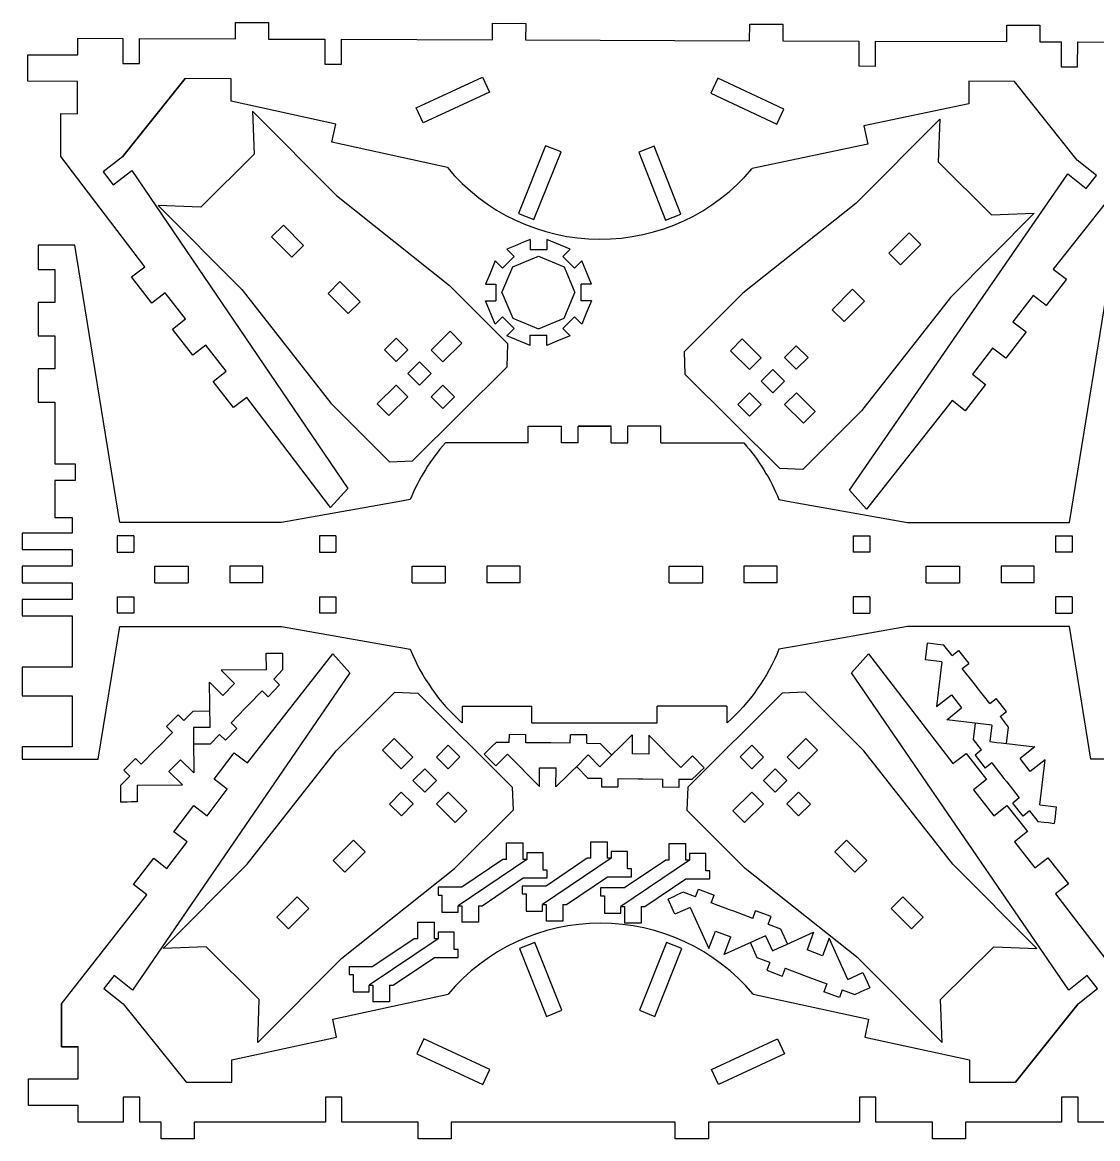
# Model space of a CAD drawing. Extents: x 1284 to 1877, y 636 to 986.
# Drawn here: x 1284.3 to 1490.1, y 772 to 985.8 of the extents above; entities that cross this region are included whole.
import ezdxf

# ---------------------------------------------------------------- set-up
doc = ezdxf.new("R2010")
doc.units = 0
doc.layers.get('0').update_dxf_attribs({"linetype": 'CONTINUOUS'})

msp = doc.modelspace()

# ---------------------------------------------------------------- linework, layer by layer
for p, q in [((1325.04, 982.59), (1325.06, 985.76)), ((1325.06, 985.76), (1331.41, 985.74)), ((1331.41, 985.74), (1331.39, 982.57)), ((1374.27, 982.42), (1374.28, 985.59)), ((1374.28, 985.59), (1380.63, 985.57)), ((1380.63, 985.57), (1380.62, 982.39)), ((1423.49, 982.24), (1423.51, 985.42)), ((1423.51, 985.42), (1429.86, 985.39)), ((1429.86, 985.39), (1429.84, 982.22)), ((1472.72, 982.07), (1472.73, 985.24)), ((1472.73, 985.24), (1479.08, 985.22)), ((1479.08, 985.22), (1479.07, 982.05)), ((1294.85, 979.52), (1294.86, 982.7)), ((1294.86, 982.7), (1303.5, 982.67)), ((1303.5, 982.67), (1303.48, 977.9)), ((1306.66, 977.89), (1306.67, 982.65)), ((1306.67, 982.65), (1325.04, 982.59)), ((1331.39, 982.57), (1342.2, 982.53)), ((1342.2, 982.53), (1342.18, 977.77)), ((1345.36, 977.76), (1345.37, 982.52)), ((1345.37, 982.52), (1374.27, 982.42)), ((1380.62, 982.39), (1423.49, 982.24)), ((1429.84, 982.22), (1444.43, 982.17)), ((1444.43, 982.17), (1444.42, 977.41)), ((1447.59, 977.39), (1447.61, 982.16)), ((1447.61, 982.16), (1472.72, 982.07)), ((1479.07, 982.05), (1483.13, 982.03)), ((1483.13, 982.03), (1483.12, 977.27)), ((1486.29, 977.26), (1486.31, 982.02)), ((1486.31, 982.02), (1494.94, 981.99)), ((1285.31, 974.47), (1285.33, 979.55)), ((1285.33, 979.55), (1294.85, 979.52)), ((1303.48, 977.9), (1306.66, 977.89)), ((1342.18, 977.77), (1345.36, 977.76)), ((1444.42, 977.41), (1447.59, 977.39)), ((1483.12, 977.27), (1486.29, 977.26)), ((1303.42, 960), (1315.46, 975)), ((1315.46, 975), (1303.42, 960)), ((1324.26, 974.97), (1315.46, 975)), ((1324.25, 970.65), (1324.26, 974.97)), ((1359.66, 969.39), (1372.34, 975.25)), ((1372.34, 975.25), (1373.67, 972.37)), ((1417.42, 975.09), (1416.07, 972.22)), ((1430.06, 969.14), (1417.42, 975.09)), ((1294.83, 974.44), (1285.31, 974.47)), ((1294.81, 968.27), (1294.83, 974.44)), ((1465.49, 974.47), (1465.47, 970.15)), ((1474.21, 974.44), (1465.49, 974.47)), ((1486.23, 959.35), (1474.21, 974.44)), ((1486.23, 959.35), (1474.21, 974.44)), ((1344.29, 966.27), (1324.25, 970.65)), ((1373.67, 972.37), (1360.99, 966.51)), ((1416.07, 972.22), (1428.71, 966.27)), ((1328.33, 968.72), (1344.41, 952.57)), ((1328.33, 968.72), (1328.63, 960.5)), ((1360.99, 966.51), (1359.66, 969.39)), ((1428.71, 966.27), (1430.06, 969.14)), ((1465.47, 970.15), (1445.4, 965.91)), ((1291.61, 960.04), (1291.64, 968.28)), ((1291.61, 960.04), (1291.64, 968.28)), ((1291.64, 968.28), (1294.81, 968.27)), ((1291.64, 968.28), (1294.81, 968.27)), ((1459.91, 967.24), (1443.83, 951.09)), ((1459.91, 967.24), (1459.61, 959.02)), ((1343.53, 962.79), (1344.29, 966.27)), ((1445.4, 965.91), (1446.14, 962.43)), ((1365.63, 957.95), (1343.53, 962.79)), ((1384.45, 962.13), (1379.24, 949.16)), ((1387.39, 960.95), (1384.45, 962.13)), ((1446.14, 962.43), (1424, 957.74)), ((1307.68, 938.97), (1291.61, 960.04)), ((1303.42, 960), (1299.72, 957.13)), ((1328.63, 960.5), (1318.45, 950.36)), ((1382.19, 947.98), (1387.39, 960.95)), ((1405.22, 962.05), (1402.26, 960.89)), ((1402.26, 960.89), (1407.37, 947.89)), ((1410.33, 949.05), (1405.22, 962.05)), ((1459.61, 959.02), (1469.79, 948.89)), ((1498.04, 959.31), (1481.65, 938.49)), ((1489.91, 956.45), (1486.23, 959.35)), ((1299.72, 957.13), (1301.66, 954.62)), ((1301.66, 954.62), (1305.21, 957.37)), ((1305.21, 957.37), (1346.57, 896.49)), ((1442.61, 896.15), (1484.42, 956.73)), ((1484.42, 956.73), (1487.95, 953.96)), ((1487.95, 953.96), (1489.91, 956.45)), ((1344.41, 952.57), (1366.02, 935.37)), ((1310.24, 950.69), (1326.29, 934.57)), ((1318.45, 950.36), (1310.24, 950.69)), ((1443.83, 951.09), (1422.23, 933.9)), ((1379.24, 949.16), (1382.19, 947.98)), ((1407.37, 947.89), (1410.33, 949.05)), ((1478.01, 949.22), (1461.95, 933.09)), ((1469.79, 948.89), (1478.01, 949.22)), ((1331.98, 944.71), (1334.23, 946.95)), ((1334.23, 946.95), (1338.11, 943.04)), ((1454.02, 945.48), (1450.13, 941.57)), ((1456.27, 943.24), (1454.02, 945.48)), ((1294.3, 943.07), (1287.3, 943.07)), ((1287.3, 943.07), (1287.3, 938.44)), ((1302.89, 889.99), (1294.3, 943.07)), ((1335.86, 940.81), (1331.98, 944.71)), ((1338.11, 943.04), (1335.86, 940.8)), ((1452.38, 939.34), (1456.27, 943.24)), ((1484.75, 889.99), (1493.34, 943.07)), ((1450.13, 941.57), (1452.38, 939.33)), ((1305.18, 937.01), (1307.68, 938.97)), ((1287.3, 938.44), (1290.48, 938.44)), ((1290.48, 938.44), (1290.48, 932.09)), ((1309.08, 932.01), (1305.18, 937.01)), ((1484.16, 936.55), (1480.29, 931.52)), ((1481.65, 938.49), (1484.16, 936.55)), ((1326.29, 934.57), (1343.34, 912.85)), ((1342.78, 933.86), (1345.03, 936.11)), ((1345.03, 936.11), (1348.91, 932.21)), ((1377.24, 924.21), (1366.02, 935.37)), ((1443.22, 934.63), (1439.33, 930.73)), ((1445.47, 932.39), (1443.22, 934.63)), ((1311.59, 933.96), (1309.08, 932.01)), ((1315.49, 928.95), (1311.59, 933.96)), ((1346.66, 929.97), (1342.78, 933.86)), ((1348.91, 932.21), (1346.66, 929.97)), ((1411.01, 922.73), (1422.23, 933.9)), ((1441.58, 928.49), (1445.47, 932.39)), ((1461.95, 933.09), (1444.9, 911.38)), ((1477.77, 933.45), (1473.9, 928.42)), ((1480.29, 931.52), (1477.77, 933.45)), ((1290.48, 932.09), (1287.3, 932.09)), ((1287.3, 932.09), (1287.3, 925.74)), ((1439.33, 930.73), (1441.58, 928.49)), ((1312.99, 927), (1315.49, 928.95)), ((1473.9, 928.42), (1476.42, 926.49)), ((1287.3, 925.74), (1290.48, 925.74)), ((1290.48, 925.74), (1290.48, 919.39)), ((1316.9, 922), (1312.99, 927)), ((1362.55, 923.01), (1366.14, 926.6)), ((1366.14, 926.6), (1368.38, 924.35)), ((1476.42, 926.49), (1472.54, 921.45)), ((1319.4, 923.95), (1316.9, 922)), ((1323.31, 918.94), (1319.4, 923.95)), ((1353.57, 923.03), (1355.82, 925.27)), ((1355.82, 925.27), (1358.05, 923.02)), ((1368.38, 924.35), (1364.79, 920.76)), ((1377.05, 919.8), (1377.24, 924.21)), ((1422.1, 925.12), (1419.86, 922.88)), ((1425.7, 921.54), (1422.1, 925.12)), ((1432.43, 923.8), (1430.19, 921.55)), ((1434.68, 921.56), (1432.43, 923.8)), ((1355.81, 920.78), (1353.57, 923.03)), ((1358.05, 923.02), (1355.81, 920.78)), ((1364.79, 920.76), (1362.55, 923.01)), ((1411.19, 918.33), (1411.01, 922.73)), ((1419.86, 922.88), (1423.46, 919.29)), ((1423.46, 919.29), (1425.7, 921.54)), ((1430.19, 921.55), (1432.44, 919.31)), ((1432.44, 919.31), (1434.68, 921.56)), ((1470.03, 923.39), (1466.16, 918.36)), ((1472.54, 921.45), (1470.03, 923.39)), ((1290.48, 919.39), (1287.3, 919.39)), ((1287.3, 919.39), (1287.3, 913.04)), ((1358.05, 918.53), (1360.29, 920.77)), ((1358.96, 901.77), (1377.05, 919.8)), ((1360.29, 920.77), (1362.54, 918.52)), ((1320.8, 916.99), (1323.31, 918.94)), ((1360.29, 916.28), (1358.05, 918.53)), ((1362.54, 918.52), (1360.29, 916.28)), ((1429.29, 900.3), (1411.19, 918.33)), ((1427.95, 919.3), (1425.71, 917.05)), ((1430.2, 917.06), (1427.95, 919.3)), ((1466.16, 918.36), (1468.67, 916.42)), ((1324.71, 911.98), (1320.8, 916.99)), ((1352.2, 912.71), (1355.8, 916.29)), ((1355.8, 916.29), (1358.04, 914.04)), ((1362.53, 914.03), (1364.78, 916.27)), ((1364.78, 916.27), (1367.02, 914.02)), ((1425.71, 917.05), (1427.96, 914.81)), ((1427.96, 914.81), (1430.2, 917.06)), ((1468.67, 916.42), (1464.8, 911.39)), ((1287.3, 913.04), (1290.48, 913.04)), ((1290.48, 913.04), (1290.48, 901.23)), ((1327.21, 913.94), (1324.71, 911.98)), ((1343.28, 892.86), (1327.21, 913.94)), ((1358.04, 914.04), (1354.44, 910.46)), ((1364.77, 911.78), (1362.53, 914.03)), ((1367.02, 914.02), (1364.77, 911.78)), ((1423.47, 914.8), (1421.23, 912.55)), ((1425.72, 912.56), (1423.47, 914.8)), ((1432.45, 914.82), (1430.21, 912.57)), ((1436.04, 911.23), (1432.45, 914.82)), ((1462.28, 913.32), (1445.89, 892.5)), ((1464.8, 911.39), (1462.28, 913.32)), ((1343.34, 912.85), (1354.55, 901.6)), ((1354.44, 910.46), (1352.2, 912.71)), ((1421.23, 912.55), (1423.48, 910.31)), ((1423.48, 910.31), (1425.72, 912.56)), ((1430.21, 912.57), (1433.81, 908.98)), ((1444.9, 911.38), (1433.7, 900.13)), ((1433.81, 908.98), (1436.04, 911.23)), ((1390.65, 908.4), (1397, 908.4)), ((1397, 908.4), (1390.65, 908.4)), ((1290.48, 901.23), (1294.39, 901.23)), ((1294.39, 901.23), (1294.39, 898.05)), ((1354.55, 901.6), (1358.96, 901.77)), ((1433.7, 900.13), (1429.29, 900.3)), ((1294.39, 898.05), (1290.48, 898.05)), ((1290.48, 898.05), (1290.48, 890.95)), ((1346.57, 896.49), (1343.28, 892.86)), ((1445.89, 892.5), (1442.61, 896.15)), ((1290.48, 890.95), (1293.78, 890.95)), ((1293.78, 890.95), (1293.78, 887.96)), ((1293.78, 887.96), (1284.25, 887.96)), ((1284.25, 887.96), (1284.25, 884.79)), ((1284.25, 884.79), (1293.78, 884.79)), ((1293.78, 884.79), (1293.78, 881.61)), ((1293.78, 881.61), (1284.25, 881.61)), ((1284.25, 881.61), (1284.25, 878.44)), ((1284.25, 878.44), (1293.78, 878.44)), ((1293.78, 878.44), (1293.78, 875.26)), ((1293.78, 875.26), (1284.25, 875.26)), ((1284.25, 875.26), (1284.25, 872.09)), ((1284.25, 872.09), (1293.78, 872.09)), ((1293.78, 872.09), (1293.78, 862.3)), ((1298.79, 844.67), (1302.89, 870.05)), ((1488.85, 844.67), (1484.75, 870.05)), ((1327.36, 843.93), (1343.68, 864.81)), ((1343.68, 864.81), (1346.97, 861.17)), ((1443, 861.17), (1446.28, 864.81)), ((1446.28, 864.81), (1462.43, 843.79)), ((1293.78, 862.3), (1284.25, 862.3)), ((1284.25, 862.3), (1284.25, 856.8)), ((1346.97, 861.17), (1305.37, 800.44)), ((1484.59, 800.44), (1443, 861.17)), ((1344.35, 846.24), (1355.55, 857.49)), ((1355.55, 857.49), (1359.96, 857.32)), ((1359.96, 857.32), (1378.06, 839.29)), ((1429.74, 857.32), (1411.64, 839.29)), ((1434.15, 857.49), (1429.74, 857.32)), ((1445.35, 846.24), (1434.15, 857.49)), ((1284.25, 856.8), (1293.78, 856.8)), ((1293.78, 856.8), (1293.78, 847)), ((1381.82, 851.63), (1405.82, 851.63)), ((1293.78, 847), (1284.25, 847)), ((1284.25, 847), (1284.25, 844.67)), ((1355.44, 848.64), (1353.2, 846.39)), ((1359.04, 845.05), (1355.44, 848.64)), ((1365.77, 847.31), (1363.53, 845.06)), ((1368.02, 845.07), (1365.77, 847.31)), ((1421.68, 845.07), (1423.93, 847.31)), ((1423.93, 847.31), (1426.17, 845.06)), ((1430.66, 845.05), (1434.26, 848.64)), ((1434.26, 848.64), (1436.5, 846.39)), ((1284.25, 844.67), (1293.78, 844.67)), ((1293.78, 844.67), (1298.79, 844.67)), ((1320.98, 840.81), (1324.83, 845.85)), ((1324.83, 845.85), (1327.36, 843.93)), ((1327.3, 824.53), (1344.35, 846.24)), ((1353.2, 846.39), (1356.8, 842.8)), ((1356.8, 842.8), (1359.04, 845.05)), ((1363.53, 845.06), (1365.78, 842.82)), ((1365.78, 842.82), (1368.02, 845.07)), ((1423.92, 842.82), (1421.68, 845.07)), ((1426.17, 845.06), (1423.92, 842.82)), ((1432.9, 842.8), (1430.66, 845.05)), ((1436.5, 846.39), (1432.9, 842.8)), ((1462.4, 824.53), (1445.35, 846.24)), ((1462.43, 843.79), (1464.93, 845.75)), ((1464.93, 845.75), (1468.85, 840.76)), ((1493.86, 844.67), (1488.85, 844.67)), ((1361.29, 842.81), (1359.05, 840.56)), ((1363.54, 840.57), (1361.29, 842.81)), ((1426.16, 840.57), (1428.41, 842.81)), ((1428.41, 842.81), (1430.65, 840.56)), ((1323.5, 838.88), (1320.98, 840.81)), ((1359.05, 840.56), (1361.3, 838.32)), ((1361.3, 838.32), (1363.54, 840.57)), ((1428.4, 838.32), (1426.16, 840.57)), ((1430.65, 840.56), (1428.4, 838.32)), ((1468.85, 840.76), (1466.35, 838.8)), ((1319.65, 833.83), (1323.5, 838.88)), ((1356.81, 838.31), (1354.57, 836.06)), ((1359.06, 836.07), (1356.81, 838.31)), ((1365.79, 838.33), (1363.55, 836.08)), ((1369.39, 834.74), (1365.79, 838.33)), ((1378.06, 839.29), (1378.24, 834.89)), ((1411.64, 839.29), (1411.46, 834.89)), ((1420.31, 834.74), (1423.91, 838.33)), ((1423.91, 838.33), (1426.15, 836.08)), ((1430.64, 836.07), (1432.89, 838.31)), ((1432.89, 838.31), (1435.13, 836.06)), ((1466.35, 838.8), (1470.28, 833.81)), ((1354.57, 836.06), (1356.82, 833.82)), ((1356.82, 833.82), (1359.06, 836.07)), ((1363.55, 836.08), (1367.15, 832.5)), ((1426.15, 836.08), (1422.55, 832.5)), ((1432.88, 833.82), (1430.64, 836.07)), ((1435.13, 836.06), (1432.88, 833.82)), ((1313.27, 830.71), (1317.12, 835.76)), ((1317.12, 835.76), (1319.65, 833.83)), ((1378.24, 834.89), (1367.02, 823.72)), ((1367.15, 832.5), (1369.39, 834.74)), ((1411.46, 834.89), (1422.68, 823.72)), ((1422.55, 832.5), (1420.31, 834.74)), ((1470.28, 833.81), (1472.77, 835.77)), ((1472.77, 835.77), (1476.7, 830.78)), ((1315.79, 828.79), (1313.27, 830.71)), ((1476.7, 830.78), (1474.2, 828.81)), ((1311.94, 823.74), (1315.79, 828.79)), ((1347.66, 829.13), (1343.78, 825.23)), ((1349.91, 826.89), (1347.66, 829.13)), ((1439.79, 826.89), (1442.04, 829.13)), ((1442.04, 829.13), (1445.92, 825.23)), ((1474.2, 828.81), (1478.13, 823.82)), ((1305.56, 820.62), (1309.41, 825.67)), ((1309.41, 825.67), (1311.94, 823.74)), ((1346.03, 822.99), (1349.91, 826.89)), ((1443.67, 822.99), (1439.79, 826.89)), ((1478.13, 823.82), (1480.62, 825.78)), ((1480.62, 825.78), (1484.55, 820.79)), ((1311.24, 808.4), (1327.3, 824.53)), ((1343.78, 825.23), (1346.03, 822.99)), ((1345.41, 806.53), (1367.02, 823.72)), ((1444.29, 806.53), (1422.68, 823.72)), ((1445.92, 825.23), (1443.67, 822.99)), ((1478.46, 808.4), (1462.4, 824.53)), ((1308.08, 818.69), (1305.56, 820.62)), ((1484.55, 820.79), (1482.05, 818.83)), ((1291.76, 797.81), (1308.08, 818.69)), ((1336.86, 818.28), (1332.98, 814.38)), ((1339.12, 816.05), (1336.87, 818.29)), ((1450.58, 816.05), (1452.83, 818.29)), ((1452.84, 818.28), (1456.72, 814.38)), ((1482.05, 818.83), (1498.2, 797.81)), ((1335.23, 812.14), (1339.12, 816.05)), ((1454.47, 812.14), (1450.58, 816.05)), ((1332.98, 814.38), (1335.23, 812.14)), ((1456.72, 814.38), (1454.47, 812.14)), ((1319.46, 808.73), (1311.24, 808.4)), ((1329.63, 798.6), (1319.46, 808.73)), ((1382.39, 809.55), (1379.44, 808.38)), ((1379.44, 808.38), (1384.6, 795.4)), ((1387.55, 796.57), (1382.39, 809.55)), ((1407.57, 809.55), (1402.41, 796.57)), ((1405.36, 795.4), (1410.52, 808.38)), ((1410.52, 808.38), (1407.57, 809.55)), ((1460.07, 798.6), (1470.24, 808.73)), ((1470.24, 808.73), (1478.46, 808.4)), ((1329.34, 790.38), (1345.41, 806.53)), ((1460.36, 790.38), (1444.29, 806.53)), ((1346.82, 804.93), (1351.39, 804.93)), ((1301.84, 803.2), (1299.88, 800.7)), ((1305.37, 800.44), (1301.84, 803.2)), ((1346.82, 803.4), (1347.58, 803.4)), ((1488.12, 803.2), (1484.59, 800.44)), ((1490.08, 800.7), (1488.12, 803.2)), ((1299.88, 800.7), (1303.57, 797.81)), ((1343.68, 794.88), (1365.8, 799.64)), ((1424.16, 799.64), (1446.28, 794.88)), ((1486.38, 797.81), (1490.08, 800.7)), ((1291.76, 797.81), (1291.76, 789.57)), ((1291.76, 789.57), (1291.76, 797.81)), ((1303.57, 797.81), (1315.64, 782.77)), ((1303.57, 797.81), (1315.64, 782.77)), ((1329.34, 790.38), (1329.63, 798.6)), ((1460.36, 790.38), (1460.07, 798.6)), ((1486.38, 797.81), (1474.4, 782.77)), ((1474.4, 782.77), (1486.38, 797.81)), ((1384.6, 795.4), (1387.55, 796.57)), ((1402.41, 796.57), (1405.36, 795.4)), ((1344.42, 791.4), (1343.68, 794.88)), ((1446.28, 794.88), (1445.54, 791.4)), ((1324.37, 787.08), (1344.42, 791.4)), ((1361.12, 791.1), (1359.78, 788.22)), ((1373.78, 785.19), (1361.12, 791.1)), ((1416.18, 785.19), (1428.84, 791.1)), ((1428.84, 791.1), (1430.18, 788.22)), ((1445.54, 791.4), (1465.59, 787.08)), ((1291.76, 789.57), (1294.94, 789.57)), ((1294.94, 789.57), (1291.76, 789.57)), ((1294.94, 783.4), (1294.94, 789.57)), ((1324.37, 782.77), (1324.37, 787.08)), ((1359.78, 788.22), (1372.44, 782.32)), ((1430.18, 788.22), (1417.52, 782.32)), ((1465.59, 787.08), (1465.59, 782.77)), ((1372.44, 782.32), (1373.78, 785.19)), ((1417.52, 782.32), (1416.18, 785.19)), ((1285.41, 778.32), (1285.41, 783.4)), ((1285.41, 783.4), (1294.94, 783.4)), ((1315.64, 782.77), (1324.37, 782.77)), ((1465.59, 782.77), (1474.4, 782.77)), ((1294.94, 778.32), (1285.41, 778.32)), ((1294.94, 775.15), (1294.94, 778.32)), ((1294.94, 775.15), (1294.94, 778.32)), ((1306.75, 779.91), (1303.57, 779.91)), ((1303.57, 779.91), (1303.57, 775.15)), ((1306.75, 775.15), (1306.75, 779.91)), ((1345.45, 779.91), (1342.27, 779.91)), ((1342.27, 779.91), (1342.27, 775.15)), ((1345.45, 775.15), (1345.45, 779.91)), ((1447.68, 779.91), (1444.51, 779.91)), ((1444.51, 779.91), (1444.51, 775.15)), ((1447.68, 775.15), (1447.68, 779.91)), ((1486.38, 779.91), (1483.21, 779.91)), ((1483.21, 779.91), (1483.21, 775.15)), ((1486.38, 775.15), (1486.38, 779.91)), ((1303.57, 775.15), (1294.94, 775.15)), ((1310.81, 775.15), (1306.75, 775.15)), ((1310.81, 771.97), (1310.81, 775.15)), ((1342.27, 775.15), (1317.16, 775.15)), ((1317.16, 775.15), (1317.16, 771.97)), ((1360.04, 775.15), (1345.45, 775.15)), ((1360.04, 771.97), (1360.04, 775.15)), ((1409.26, 775.15), (1366.39, 775.15)), ((1366.39, 775.15), (1366.39, 771.97)), ((1409.26, 771.97), (1409.26, 775.15)), ((1444.51, 775.15), (1415.61, 775.15)), ((1415.61, 775.15), (1415.61, 771.97)), ((1458.49, 775.15), (1447.68, 775.15)), ((1458.49, 771.97), (1458.49, 775.15)), ((1483.21, 775.15), (1464.84, 775.15)), ((1464.84, 775.15), (1464.84, 771.97)), ((1495.02, 775.15), (1486.38, 775.15)), ((1317.16, 771.97), (1310.81, 771.97)), ((1366.39, 771.97), (1360.04, 771.97)), ((1415.61, 771.97), (1409.26, 771.97)), ((1464.84, 771.97), (1458.49, 771.97))]:
    msp.add_line(p, q)
at = {"color": 7}
for points in [[(1381.49, 944.17), (1379.74, 943.44), (1378.94, 943.11), (1377.03, 942.32)], [(1381.49, 944.17), (1381.49, 942.18)], [(1384.67, 944.17), (1384.67, 942.18)], [(1389.13, 942.32), (1384.67, 944.17)], [(1376.09, 934.03), (1378.14, 938.97), (1383.08, 941.01)], [(1378.44, 940.92), (1376.19, 938.67)], [(1377.03, 942.32), (1378.44, 940.92)], [(1384.67, 942.18), (1381.49, 942.18)], [(1383.08, 941.01), (1388.02, 938.97), (1390.06, 934.03)], [(1389.13, 942.32), (1387.72, 940.92)], [(1389.97, 938.67), (1387.72, 940.92)], [(1374.79, 940.07), (1374, 938.16), (1373.74, 937.53), (1372.94, 935.62)], [(1374.79, 940.07), (1376.19, 938.67)], [(1391.37, 940.07), (1389.97, 938.67)], [(1393.22, 935.62), (1391.37, 940.07)], [(1372.94, 935.62), (1374.93, 935.62)], [(1374.93, 935.62), (1374.93, 932.44)], [(1393.22, 935.62), (1391.23, 935.62)], [(1391.23, 932.44), (1391.23, 935.62)], [(1374.79, 927.98), (1372.94, 932.44)], [(1372.94, 932.44), (1374.93, 932.44)], [(1376.09, 934.03), (1378.14, 929.09)], [(1388.02, 929.09), (1390.06, 934.03)], [(1393.22, 932.44), (1391.23, 932.44)], [(1393.22, 932.44), (1392.41, 930.48), (1392.14, 929.85), (1391.37, 927.98)], [(1374.79, 927.98), (1376.19, 929.38)], [(1376.19, 929.38), (1378.44, 927.14)], [(1378.14, 929.09), (1383.08, 927.04)], [(1383.08, 927.04), (1388.02, 929.09)], [(1387.72, 927.14), (1389.97, 929.38)], [(1391.37, 927.98), (1389.97, 929.38)], [(1377.03, 925.74), (1378.44, 927.14)], [(1381.49, 923.89), (1377.03, 925.74)], [(1381.49, 925.87), (1384.67, 925.87)], [(1381.49, 923.89), (1381.49, 925.87)], [(1384.67, 923.89), (1384.67, 925.87)], [(1389.13, 925.74), (1387.66, 925.13), (1386.6, 924.69), (1384.67, 923.89)], [(1389.13, 925.74), (1387.72, 927.14)], [(1381.12, 905.22), (1381.12, 908.4)], [(1381.12, 908.4), (1387.47, 908.4)], [(1387.47, 905.22), (1387.47, 908.4)], [(1390.65, 905.22), (1390.65, 908.4)], [(1397, 905.22), (1397, 908.4)], [(1400.17, 905.22), (1400.17, 908.4)], [(1406.52, 908.4), (1400.17, 908.4)], [(1406.52, 905.22), (1406.52, 908.4)], [(1381.12, 905.22), (1365.25, 905.22)], [(1390.65, 905.22), (1387.47, 905.22)], [(1397, 905.22), (1400.17, 905.22)], [(1406.52, 905.22), (1422.4, 905.22)], [(1358.52, 894.35), (1356.16, 893.94), (1355.09, 893.75), (1333.88, 889.99)], [(1429.12, 894.35), (1431.48, 893.94), (1432.55, 893.75), (1453.76, 889.99)], [(1333.88, 889.99), (1302.89, 889.99)], [(1453.76, 889.99), (1484.75, 889.99)], [(1305.59, 887.45), (1302.42, 887.45)], [(1302.42, 887.45), (1302.42, 884.28)], [(1305.59, 887.45), (1305.59, 884.28)], [(1341.12, 887.45), (1341.12, 884.28)], [(1344.29, 887.45), (1341.12, 887.45)], [(1344.29, 887.45), (1344.29, 884.28)], [(1443.35, 887.45), (1446.53, 887.45)], [(1443.35, 887.45), (1443.35, 884.28)], [(1446.53, 887.45), (1446.53, 884.28)], [(1482.05, 887.45), (1485.23, 887.45)], [(1482.05, 887.45), (1482.05, 884.28)], [(1485.23, 887.45), (1485.23, 884.28)], [(1302.42, 884.28), (1305.59, 884.28)], [(1341.12, 884.28), (1344.29, 884.28)], [(1446.53, 884.28), (1443.35, 884.28)], [(1485.23, 884.28), (1482.05, 884.28)], [(1309.65, 881.61), (1316, 881.61)], [(1309.65, 878.44), (1309.65, 881.61)], [(1316, 881.61), (1316, 878.44)], [(1323.96, 881.61), (1323.96, 878.44)], [(1330.31, 881.61), (1323.96, 881.61)], [(1330.31, 878.44), (1330.31, 881.61)], [(1358.88, 878.44), (1358.88, 881.61)], [(1358.88, 881.61), (1365.23, 881.61)], [(1365.23, 881.61), (1365.23, 878.44)], [(1373.19, 881.61), (1373.19, 878.44)], [(1379.54, 881.61), (1373.19, 881.61)], [(1379.54, 878.44), (1379.54, 881.61)], [(1408.1, 878.44), (1408.1, 881.61)], [(1408.1, 881.61), (1414.45, 881.61)], [(1414.45, 881.61), (1414.45, 878.44)], [(1428.76, 881.61), (1422.41, 881.61)], [(1422.41, 881.61), (1422.41, 878.44)], [(1428.76, 878.44), (1428.76, 881.61)], [(1457.33, 878.44), (1457.33, 881.61)], [(1457.33, 881.61), (1463.68, 881.61)], [(1463.68, 881.61), (1463.68, 878.44)], [(1477.99, 881.61), (1471.64, 881.61)], [(1471.64, 881.61), (1471.64, 878.44)], [(1477.99, 878.44), (1477.99, 881.61)], [(1309.65, 878.44), (1316, 878.44)], [(1330.31, 878.44), (1323.96, 878.44)], [(1358.88, 878.44), (1365.23, 878.44)], [(1379.54, 878.44), (1373.19, 878.44)], [(1408.1, 878.44), (1414.45, 878.44)], [(1428.76, 878.44), (1422.41, 878.44)], [(1457.33, 878.44), (1463.68, 878.44)], [(1477.99, 878.44), (1471.64, 878.44)], [(1302.42, 875.77), (1305.59, 875.77)], [(1302.42, 875.77), (1302.42, 872.59)], [(1305.59, 875.77), (1305.59, 872.59)], [(1341.12, 875.77), (1341.12, 872.59)], [(1341.12, 875.77), (1344.29, 875.77)], [(1344.29, 875.77), (1344.29, 872.59)], [(1443.35, 875.77), (1443.35, 872.59)], [(1446.53, 875.77), (1443.35, 875.77)], [(1446.53, 875.77), (1446.53, 872.59)], [(1485.23, 875.77), (1482.05, 875.77)], [(1482.05, 875.77), (1482.05, 872.59)], [(1485.23, 875.77), (1485.23, 872.59)], [(1305.59, 872.59), (1302.42, 872.59)], [(1344.29, 872.59), (1341.12, 872.59)], [(1443.35, 872.59), (1446.53, 872.59)], [(1482.05, 872.59), (1485.23, 872.59)], [(1302.89, 870.05), (1333.88, 870.05)], [(1333.88, 870.05), (1355.56, 866.22), (1356.7, 866.02), (1358.52, 865.7)], [(1453.76, 870.05), (1432.09, 866.22), (1430.94, 866.02), (1429.12, 865.7)], [(1484.75, 870.05), (1453.76, 870.05)], [(1457.16, 863.7), (1457.53, 866.85)], [(1458.65, 866.72), (1457.53, 866.85)], [(1459.46, 866.62), (1458.65, 866.72)], [(1460.69, 866.48), (1459.46, 866.62)], [(1462.26, 864.48), (1460.69, 866.48)], [(1330.95, 864.95), (1334.12, 864.98)], [(1330.98, 861.77), (1330.95, 864.95)], [(1334.13, 863.86), (1334.12, 864.98)], [(1334.14, 863.04), (1334.13, 863.86)], [(1462.26, 864.48), (1463.51, 865.46)], [(1463.51, 865.46), (1465.47, 862.97)], [(1330.98, 861.77), (1322.3, 861.67)], [(1322.3, 861.67), (1324.89, 859.14)], [(1332.38, 859.99), (1334.16, 861.81)], [(1334.16, 861.81), (1334.14, 863.04)], [(1460.31, 863.32), (1457.16, 863.7)], [(1460.31, 863.32), (1459.29, 854.71)], [(1464.22, 861.99), (1465.47, 862.97)], [(1469.49, 855.3), (1467.08, 858.36), (1466.54, 859.05), (1464.22, 861.99)], [(1332.38, 859.99), (1333.52, 858.88)], [(1320.19, 850.72), (1320.09, 859.4)], [(1320.09, 859.4), (1322.67, 856.87)], [(1324.89, 859.14), (1322.67, 856.87)], [(1324.22, 851.64), (1326.94, 854.42), (1327.55, 855.05), (1330.16, 857.72)], [(1330.16, 857.72), (1331.3, 856.61)], [(1333.52, 858.88), (1331.3, 856.61)], [(1459.29, 854.71), (1462.13, 856.94)], [(1462.13, 856.94), (1464.09, 854.45)], [(1469.49, 855.3), (1470.73, 856.28)], [(1472.7, 853.79), (1470.73, 856.28)], [(1314.06, 853.15), (1311.85, 850.88)], [(1315.2, 852.04), (1314.06, 853.15)], [(1315.2, 852.04), (1316.97, 853.86)], [(1316.97, 853.86), (1320.15, 853.9)], [(1368.47, 854.8), (1368.47, 851.63)], [(1368.47, 854.8), (1381.82, 854.8)], [(1381.82, 851.63), (1381.82, 854.8)], [(1405.82, 851.63), (1405.82, 854.8)], [(1419.17, 854.8), (1405.82, 854.8)], [(1419.17, 854.8), (1419.17, 851.63)], [(1461.25, 852.21), (1464.09, 854.45)], [(1471.45, 852.8), (1472.7, 853.79)], [(1324.22, 851.64), (1325.35, 850.53)], [(1469.87, 851.18), (1461.25, 852.21)], [(1466.34, 848.41), (1466.72, 851.56)], [(1469.87, 851.18), (1469.49, 848.03)], [(1471.45, 852.8), (1473.02, 850.81)], [(1312.98, 849.77), (1310.36, 847.09), (1309.76, 846.48), (1307.03, 843.69)], [(1312.98, 849.77), (1311.85, 850.88)], [(1320.19, 850.72), (1317.01, 850.69)], [(1317.01, 850.69), (1317.03, 849.32)], [(1317.03, 849.32), (1317.04, 848.49)], [(1322, 849.36), (1320.22, 847.55)], [(1322, 849.36), (1323.13, 848.26)], [(1323.13, 848.26), (1325.35, 850.53)], [(1377.49, 847.82), (1377.5, 849.41)], [(1377.5, 849.41), (1380.67, 849.38)], [(1380.66, 847.8), (1380.67, 849.38)], [(1389.17, 847.73), (1389.18, 849.31)], [(1392.36, 849.29), (1389.18, 849.31)], [(1392.34, 847.7), (1392.36, 849.29)], [(1394.85, 843.19), (1401.03, 849.28)], [(1401.03, 849.28), (1401, 845.66)], [(1404.21, 849.25), (1404.18, 845.63)], [(1410.3, 843.06), (1404.21, 849.25)], [(1473.02, 850.81), (1472.65, 847.66)], [(1317.04, 848.49), (1317.11, 842.01)], [(1320.22, 847.55), (1317.05, 847.51)], [(1374.08, 846.99), (1373.45, 846.37)], [(1374.95, 847.84), (1374.08, 846.99)], [(1377.49, 847.82), (1374.95, 847.84)], [(1389.17, 847.73), (1385.42, 847.76), (1384.57, 847.76), (1380.66, 847.8)], [(1392.34, 847.7), (1394.88, 847.68)], [(1394.88, 847.68), (1397.11, 845.42)], [(1467.91, 846.41), (1466.34, 848.41)], [(1469.49, 848.03), (1470.84, 847.87)], [(1470.84, 847.87), (1471.68, 847.77)], [(1471.68, 847.77), (1478.11, 847.01)], [(1478.11, 847.01), (1475.27, 844.77)], [(1303.68, 842.52), (1305.9, 844.8)], [(1307.03, 843.69), (1305.9, 844.8)], [(1312.3, 842.27), (1314.52, 844.54)], [(1317.11, 842.01), (1314.52, 844.54)], [(1373.45, 846.37), (1372.68, 845.62)], [(1374.91, 843.35), (1374.16, 844.12), (1373.55, 844.74), (1372.68, 845.62)], [(1377.17, 845.58), (1374.91, 843.35)], [(1377.17, 845.58), (1383.26, 839.39), (1383.29, 843.01)], [(1391.65, 844.5), (1391.05, 843.91)], [(1392.62, 845.45), (1391.65, 844.5)], [(1394.85, 843.19), (1392.62, 845.45)], [(1404.18, 845.63), (1401, 845.66)], [(1410.3, 843.06), (1412.56, 845.29)], [(1412.56, 845.29), (1414.79, 843.02)], [(1467.91, 846.41), (1466.66, 845.43)], [(1466.66, 845.43), (1468.63, 842.93)], [(1477.23, 842.27), (1475.27, 844.77)], [(1479.05, 835.89), (1480.07, 844.51), (1477.23, 842.27)], [(1304.82, 841.42), (1303.68, 842.52)], [(1383.29, 843.01), (1386.46, 842.99)], [(1391.05, 843.91), (1386.43, 839.37)], [(1386.43, 839.37), (1386.46, 842.99)], [(1392.58, 840.96), (1390.36, 843.23)], [(1413.98, 842.24), (1414.79, 843.02)], [(1469.87, 843.92), (1468.63, 842.93)], [(1469.87, 843.92), (1472.19, 840.97), (1472.72, 840.3), (1475.14, 837.23)], [(1304.82, 841.42), (1303.04, 839.6)], [(1306.22, 839.64), (1314.89, 839.74), (1312.3, 842.27)], [(1395.12, 840.94), (1392.58, 840.96)], [(1395.12, 840.94), (1395.11, 839.35)], [(1398.3, 840.92), (1398.28, 839.33)], [(1398.3, 840.92), (1402.19, 840.88), (1403.07, 840.88), (1406.81, 840.85)], [(1406.81, 840.85), (1406.79, 839.26)], [(1409.98, 840.82), (1409.97, 839.23)], [(1409.98, 840.82), (1412.52, 840.8)], [(1412.52, 840.8), (1413.4, 841.66)], [(1413.4, 841.66), (1413.98, 842.24)], [(1303.04, 839.6), (1303.05, 838.38)], [(1303.05, 838.38), (1303.07, 837.5)], [(1306.22, 839.64), (1306.25, 836.46)], [(1395.11, 839.35), (1398.28, 839.33)], [(1409.97, 839.23), (1406.79, 839.26)], [(1303.07, 837.5), (1303.08, 836.42)], [(1306.25, 836.46), (1305.18, 836.45), (1304.31, 836.44), (1303.08, 836.42)], [(1475.14, 837.23), (1473.89, 836.25)], [(1475.85, 833.75), (1473.89, 836.25)], [(1477.1, 834.74), (1475.85, 833.75)], [(1477.1, 834.74), (1478.67, 832.74)], [(1479.05, 835.89), (1482.2, 835.52)], [(1482.2, 835.52), (1482.07, 834.45), (1481.97, 833.59), (1481.83, 832.36)], [(1478.67, 832.74), (1479.88, 832.6)], [(1479.88, 832.6), (1480.75, 832.49)], [(1480.75, 832.49), (1481.83, 832.36)], [(1376.98, 825.46), (1376.98, 828.63)], [(1376.98, 828.63), (1378.15, 828.63), (1378.84, 828.63), (1380.16, 828.63)], [(1380.16, 825.46), (1380.16, 828.63)], [(1393.12, 825.67), (1393.12, 828.85)], [(1393.12, 828.85), (1394.29, 828.85), (1394.98, 828.85), (1396.3, 828.85)], [(1396.3, 825.67), (1396.3, 828.85)], [(1408.12, 825.29), (1408.12, 828.47)], [(1408.12, 828.47), (1409.29, 828.47), (1409.98, 828.47), (1411.3, 828.47)], [(1411.3, 825.29), (1411.3, 828.47)], [(1380.85, 825.46), (1367.71, 816.59)], [(1376.28, 825.46), (1368.41, 820.14)], [(1376.98, 825.46), (1376.28, 825.46)], [(1380.85, 825.46), (1380.16, 825.46)], [(1380.85, 826.73), (1380.85, 825.46)], [(1383.97, 826.73), (1382.8, 826.73), (1382.16, 826.73), (1380.85, 826.73)], [(1397, 825.67), (1383.85, 816.81)], [(1383.97, 823.42), (1383.97, 826.73)], [(1392.42, 825.67), (1384.55, 820.36)], [(1393.12, 825.67), (1392.42, 825.67)], [(1397, 825.67), (1396.3, 825.67)], [(1397, 826.94), (1397, 825.67)], [(1400.11, 826.94), (1398.94, 826.94), (1398.31, 826.94), (1397, 826.94)], [(1412, 825.29), (1398.85, 816.42)], [(1407.43, 825.29), (1399.55, 819.98)], [(1400.11, 823.64), (1400.11, 826.94)], [(1408.12, 825.29), (1407.43, 825.29)], [(1412, 825.29), (1411.3, 825.29)], [(1412, 826.56), (1412, 825.29)], [(1415.11, 826.56), (1413.94, 826.56), (1413.31, 826.56), (1412, 826.56)], [(1415.11, 823.26), (1415.11, 826.56)], [(1384.73, 823.42), (1383.97, 823.42)], [(1384.73, 821.9), (1384.73, 823.42)], [(1400.87, 823.64), (1400.11, 823.64)], [(1400.87, 822.12), (1400.87, 823.64)], [(1415.87, 823.26), (1415.11, 823.26)], [(1415.87, 821.73), (1415.87, 823.26)], [(1372.28, 816.59), (1380.16, 821.9)], [(1380.16, 821.9), (1384.73, 821.9)], [(1388.42, 816.81), (1396.3, 822.12)], [(1396.3, 822.12), (1400.87, 822.12)], [(1403.43, 816.42), (1411.3, 821.73)], [(1411.3, 821.73), (1415.87, 821.73)], [(1363.84, 820.14), (1363.84, 818.62)], [(1368.41, 820.14), (1363.84, 820.14)], [(1379.98, 820.36), (1379.98, 818.84)], [(1384.55, 820.36), (1379.98, 820.36)], [(1379.98, 818.84), (1380.74, 818.84)], [(1380.74, 818.84), (1380.74, 815.54)], [(1394.98, 819.98), (1394.98, 818.45)], [(1399.55, 819.98), (1394.98, 819.98)], [(1410.78, 819.15), (1409.66, 818.65)], [(1413.16, 818.26), (1410.78, 819.15)], [(1413.16, 818.26), (1413.72, 819.74)], [(1413.72, 819.74), (1416.69, 818.63)], [(1363.84, 818.62), (1364.6, 818.62)], [(1364.6, 818.62), (1364.6, 815.32)], [(1383.85, 815.54), (1383.85, 816.81)], [(1383.85, 816.81), (1384.55, 816.81)], [(1384.55, 816.81), (1384.55, 813.63)], [(1387.73, 816.81), (1387.73, 813.63)], [(1387.73, 816.81), (1388.42, 816.81)], [(1394.98, 818.45), (1395.74, 818.45)], [(1395.74, 818.45), (1395.74, 815.15)], [(1408.91, 818.31), (1407.89, 817.85)], [(1409.2, 814.95), (1407.89, 817.85)], [(1409.66, 818.65), (1408.91, 818.31)], [(1416.13, 817.14), (1416.69, 818.63)], [(1424.09, 814.14), (1420.45, 815.51), (1419.63, 815.82), (1416.13, 817.14)], [(1364.6, 815.32), (1365.83, 815.32), (1366.44, 815.32), (1367.71, 815.32)], [(1367.71, 815.32), (1367.71, 816.59)], [(1367.71, 816.59), (1368.41, 816.59)], [(1368.41, 816.59), (1368.41, 813.41)], [(1371.58, 816.59), (1371.58, 813.41)], [(1371.58, 816.59), (1372.28, 816.59)], [(1380.74, 815.54), (1381.98, 815.54), (1382.58, 815.54), (1383.85, 815.54)], [(1395.74, 815.15), (1396.98, 815.15), (1397.58, 815.15), (1398.85, 815.15)], [(1398.85, 815.15), (1398.85, 816.42)], [(1398.85, 816.42), (1399.55, 816.42)], [(1399.55, 816.42), (1399.55, 813.25)], [(1402.73, 816.42), (1402.73, 813.25)], [(1402.73, 816.42), (1403.43, 816.42)], [(1412.09, 816.26), (1409.2, 814.95)], [(1412.09, 816.26), (1415.67, 808.36)], [(1424.09, 814.14), (1424.65, 815.63)], [(1427.62, 814.51), (1424.65, 815.63)], [(1359.96, 810.24), (1359.96, 813.41)], [(1359.96, 813.41), (1361.13, 813.41), (1361.82, 813.41), (1363.14, 813.41)], [(1363.14, 810.24), (1363.14, 813.41)], [(1371.58, 813.41), (1370.28, 813.41), (1369.68, 813.41), (1368.41, 813.41)], [(1387.73, 813.63), (1386.43, 813.63), (1385.82, 813.63), (1384.55, 813.63)], [(1402.73, 813.25), (1401.43, 813.25), (1400.82, 813.25), (1399.55, 813.25)], [(1427.06, 813.02), (1427.62, 814.51)], [(1427.06, 813.02), (1429.44, 812.13)], [(1363.84, 811.51), (1363.84, 810.24)], [(1366.95, 811.51), (1365.78, 811.51), (1365.15, 811.51), (1363.84, 811.51)], [(1366.95, 808.21), (1366.95, 811.51)], [(1415.67, 808.36), (1416.94, 811.74)], [(1416.94, 811.74), (1419.92, 810.62)], [(1426.55, 810.82), (1418.64, 807.24)], [(1418.64, 807.24), (1419.92, 810.62)], [(1426.55, 810.82), (1427.86, 807.92)], [(1429.44, 812.13), (1430.75, 809.23)], [(1429.86, 808.83), (1435.76, 811.5)], [(1435.76, 811.5), (1434.49, 808.12)], [(1442.31, 802.48), (1438.73, 810.38), (1437.46, 807)], [(1363.84, 810.24), (1350.69, 801.37)], [(1359.26, 810.24), (1351.39, 804.93)], [(1359.96, 810.24), (1359.26, 810.24)], [(1363.84, 810.24), (1363.14, 810.24)], [(1367.71, 808.21), (1366.95, 808.21)], [(1367.71, 806.68), (1367.71, 808.21)], [(1424.96, 806.61), (1423.65, 809.51)], [(1427.86, 807.92), (1429.1, 808.49)], [(1429.1, 808.49), (1429.86, 808.83)], [(1355.26, 801.37), (1363.14, 806.68)], [(1363.14, 806.68), (1367.71, 806.68)], [(1427.34, 805.72), (1424.96, 806.61)], [(1437.46, 807), (1434.49, 808.12)], [(1346.82, 804.93), (1346.82, 803.4)], [(1427.34, 805.72), (1426.78, 804.23)], [(1426.78, 804.23), (1429.75, 803.11)], [(1430.31, 804.6), (1429.75, 803.11)], [(1430.31, 804.6), (1433.82, 803.28), (1434.62, 802.98), (1438.27, 801.6)], [(1347.58, 803.4), (1347.58, 800.1)], [(1442.31, 802.48), (1445.2, 803.79)], [(1445.2, 803.79), (1445.65, 802.81), (1446, 802.02), (1446.51, 800.89)], [(1347.58, 800.1), (1348.82, 800.1), (1349.42, 800.1), (1350.69, 800.1)], [(1350.69, 800.1), (1350.69, 801.37)], [(1350.69, 801.37), (1351.39, 801.37)], [(1351.39, 801.37), (1351.39, 798.19)], [(1354.56, 801.37), (1354.56, 798.19)], [(1354.56, 801.37), (1355.26, 801.37)], [(1438.27, 801.6), (1437.71, 800.11)], [(1440.69, 798.99), (1437.71, 800.11)], [(1441.25, 800.48), (1440.69, 798.99)], [(1441.25, 800.48), (1443.62, 799.59)], [(1443.62, 799.59), (1444.73, 800.09)], [(1444.73, 800.09), (1445.53, 800.45)], [(1445.53, 800.45), (1446.51, 800.89)], [(1354.56, 798.19), (1353.27, 798.19), (1352.66, 798.19), (1351.39, 798.19)]]:
    msp.add_lwpolyline(points, dxfattribs=at)
for centre, start, end in [((1394.9, 982.34), 219.8044, 319.7907), ((1394.98, 775.15), 40.0069, 139.9931)]:
    msp.add_arc(centre, 38.1, start, end)
for points in [[(1365.25, 905.22), (1362.41, 902.01), (1360.13, 898.33), (1358.52, 894.35)], [(1422.4, 905.22), (1425.24, 902.01), (1427.51, 898.33), (1429.12, 894.35)], [(1358.52, 865.7), (1360.7, 860.31), (1364.09, 855.5), (1368.42, 851.63)], [(1429.12, 865.7), (1426.94, 860.31), (1423.55, 855.5), (1419.22, 851.63)]]:
    msp.add_open_spline(points, degree=3, dxfattribs=at)

doc.saveas('drawing.dxf')
